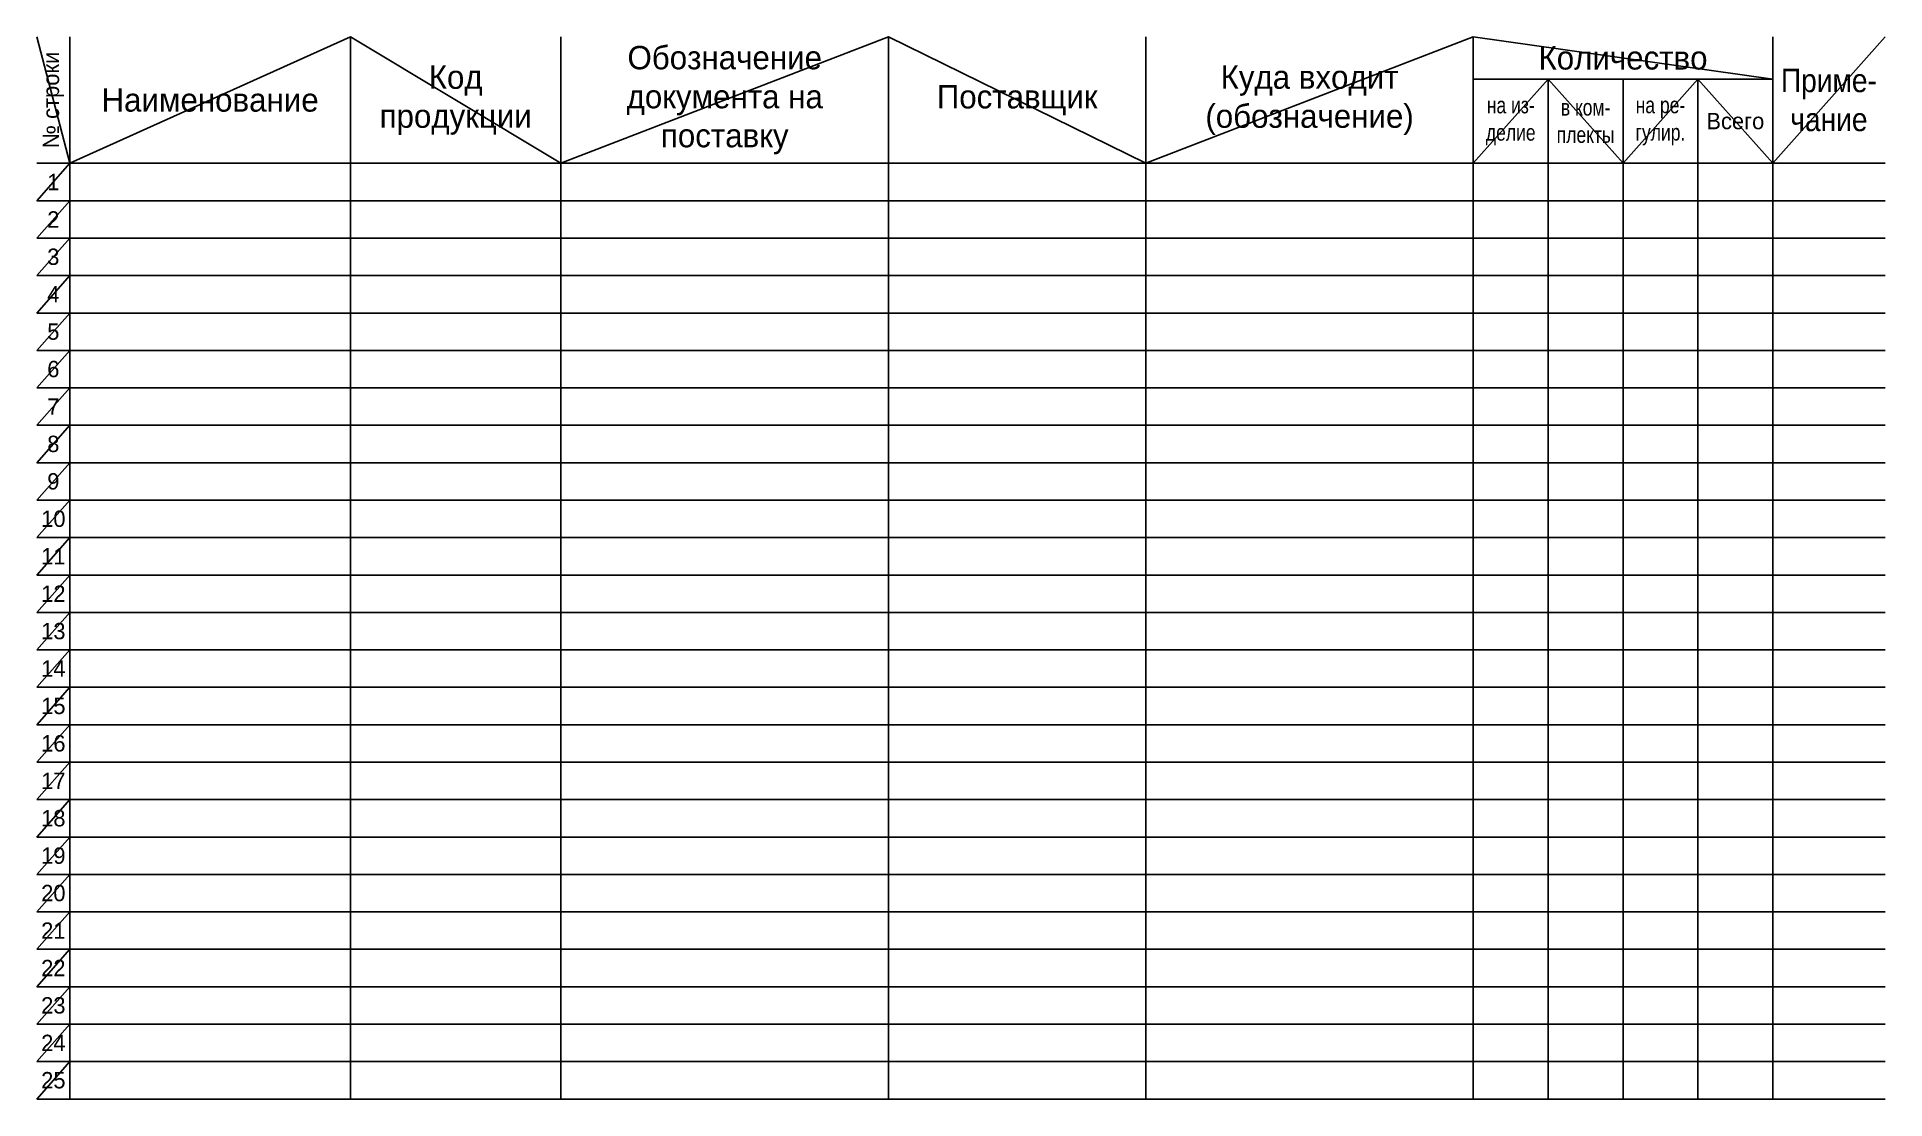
# Model space of a CAD drawing. Header units: millimetres. Extents: x 20 to 415, y 65 to 292.
import ezdxf

# ---------------------------------------------------------------- set-up
doc = ezdxf.new("R2010")
doc.units = ezdxf.units.MM
doc.layers.add('v', color=5, linetype='Continuous', plot=False)
doc.styles.add('t', font='es_win.shx', dxfattribs={"bigfont": 'my_b_f.shx'})

msp = doc.modelspace()

# ---------------------------------------------------------------- linework, layer by layer
at = {"color": 1}
for p, q in [((27, 292), (27, 65)), ((87, 292), (87, 65)), ((132, 292), (132, 65)), ((202, 292), (202, 65)), ((257, 292), (257, 65)), ((327, 292), (327, 65)), ((391, 292), (391, 65)), ((327, 283), (391, 283)), ((343, 283), (343, 65)), ((359, 283), (359, 65)), ((375, 283), (375, 65))]:
    msp.add_line(p, q, dxfattribs=at)
for p, q in [((20, 265), (415, 265)), ((20, 257), (415, 257)), ((20, 249), (415, 249)), ((20, 241), (415, 241)), ((20, 233), (415, 233)), ((20, 225), (415, 225)), ((20, 217), (415, 217)), ((20, 209), (415, 209)), ((20, 201), (415, 201)), ((20, 193), (415, 193)), ((20, 185), (415, 185)), ((20, 177), (415, 177)), ((20, 169), (415, 169)), ((20, 161), (415, 161)), ((20, 153), (415, 153)), ((20, 145), (415, 145)), ((20, 137), (415, 137)), ((20, 129), (415, 129)), ((20, 121), (415, 121)), ((20, 113), (415, 113)), ((20, 105), (415, 105)), ((20, 105), (415, 105)), ((20, 97), (415, 97)), ((20, 89), (415, 89)), ((20, 81), (415, 81)), ((20, 73), (415, 73)), ((20, 65), (415, 65))]:
    msp.add_line(p, q)
at = {"layer": 'v'}
for p, q in [((20, 257), (27, 265)), ((20, 249), (27, 257)), ((20, 241), (27, 249)), ((20, 233), (27, 241)), ((20, 225), (27, 233)), ((20, 217), (27, 225)), ((20, 209), (27, 217)), ((20, 201), (27, 209)), ((20, 193), (27, 201)), ((20, 185), (27, 193)), ((20, 177), (27, 185)), ((20, 169), (27, 177)), ((20, 161), (27, 169)), ((20, 153), (27, 161)), ((20, 145), (27, 153)), ((20, 137), (27, 145)), ((20, 129), (27, 137)), ((20, 121), (27, 129)), ((20, 113), (27, 121)), ((20, 105), (27, 113)), ((20, 97), (27, 105)), ((20, 89), (27, 97)), ((20, 81), (27, 89)), ((20, 73), (27, 81)), ((20, 65), (27, 73))]:
    msp.add_line(p, q, dxfattribs=at)
for points in [[(20, 292), (27, 265), (87, 292), (132, 265), (202, 292), (257, 265), (327, 292), (391, 283)], [(327, 265), (343, 283), (359, 265), (375, 283), (391, 265), (415, 292)]]:
    msp.add_lwpolyline(points, dxfattribs=at)

# ---------------------------------------------------------------- texts
at = {"insert": (23.5, 278.5), "char_height": 3.5, "attachment_point": 5, "rotation": 90, "style": 't'}
msp.add_mtext_dynamic_manual_height_columns('№ строки', width=33.3849, gutter_width=12.5, heights=[0], dxfattribs=at)
at = {"attachment_point": 5, "style": 't'}
for s, width, insert, char_height in [('Обозначение документа на поставку', 45.5627, (167, 278.5), 5), ('Количество', 53.9737, (359, 287.5), 5), ('Код продукции', 33.3849, (109.5, 278.5), 5), ('Куда входит (обозначение)', 53.9737, (292, 278.5), 5), ('{\\W0.9;Приме-\\Pчание}', 53.9737, (403, 278.5), 5), ('Наименование', 33.3849, (57, 278.5), 5), ('Поставщик', 45.5627, (229.5, 278.5), 5), ('{\\W0.8;на из-\\Pделие}', 13.9942, (335, 274), 3.5), ('{\\W0.8;в ком-\\Pплекты}', 13.9942, (351, 274), 3.5), ('{\\W0.8;на ре-\\Pгулир.}', 13.9942, (367, 274), 3.5), ('Всего', 13.9942, (383, 274), 3.5), ('1', 5.281, (23.5, 261), 3.5), ('2', 5.281, (23.5, 253), 3.5), ('3', 5.281, (23.5, 245), 3.5), ('4', 5.281, (23.5, 237), 3.5), ('5', 5.281, (23.5, 229), 3.5), ('6', 5.281, (23.5, 221), 3.5), ('7', 5.281, (23.5, 213), 3.5), ('8', 5.281, (23.5, 205), 3.5), ('9', 5.281, (23.5, 197), 3.5), ('10', 5.281, (23.5, 189), 3.5), ('11', 5.281, (23.5, 181), 3.5), ('12', 5.281, (23.5, 173), 3.5), ('13', 5.281, (23.5, 165), 3.5), ('14', 5.281, (23.5, 157), 3.5), ('15', 5.281, (23.5, 149), 3.5), ('16', 5.281, (23.5, 141), 3.5), ('17', 5.281, (23.5, 133), 3.5), ('18', 5.281, (23.5, 125), 3.5), ('19', 5.281, (23.5, 117), 3.5), ('20', 5.281, (23.5, 109), 3.5), ('21', 5.281, (23.5, 101), 3.5), ('22', 5.281, (23.5, 93), 3.5), ('23', 5.281, (23.5, 85), 3.5), ('24', 5.281, (23.5, 77), 3.5), ('25', 5.281, (23.5, 69), 3.5)]:
    msp.add_mtext_dynamic_manual_height_columns(s, width=width, gutter_width=12.5, heights=[0], dxfattribs=dict(at, insert=insert, char_height=char_height))

doc.saveas('drawing.dxf')
